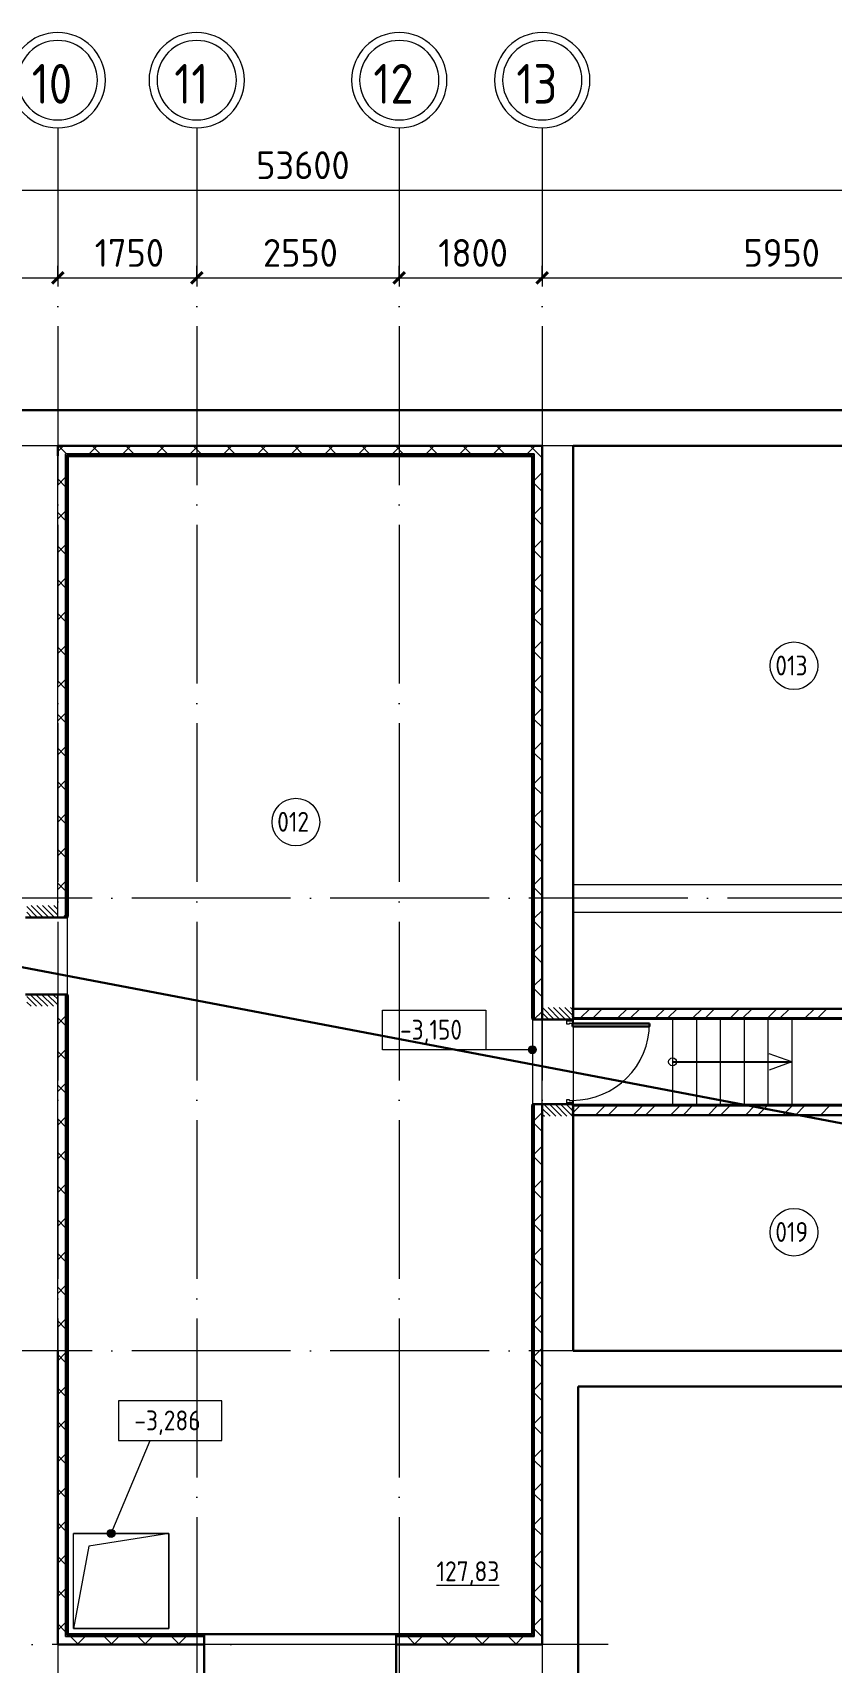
# Model space of a CAD drawing. Header units: millimetres. Extents: x -695119 to 412940, y -249585 to 622758.
# Drawn here: x -121824 to -111769, y -31864 to -11333 of the extents above; entities that cross this region are included whole.
import ezdxf

# ---------------------------------------------------------------- set-up
doc = ezdxf.new("R2010")
doc.units = ezdxf.units.MM
for name, pattern in [('ADSK_Линия сетки', [25, 20, -2.5, 0, -2.5]), ('ADSK_Сверху', [450, 300, -150]), ('ADSK_Штриховая_ш2 п1_5', [4.5, 3, -1.5])]:
    doc.linetypes.add(name, pattern=pattern)
for name, color, linetype, lineweight in [('_Схема', 5, 'Continuous', 30), ('Аннотация', 252, 'Continuous', 18), ('Двери', 8, 'Continuous', 9), ('Лестницы', 8, 'Continuous', 9), ('Линии', 7, 'Continuous', 9), ('Марки помещений', 8, 'Continuous', 20), ('Ограждение', 8, 'Continuous', 9), ('Оси', 252, 'Continuous', 9), ('Отметки', 252, 'Continuous', 9), ('Перекрытие', 252, 'Continuous', 18), ('Размеры', 7, 'Continuous', 9), ('Стены наружные', 252, 'Continuous', 18), ('Стены штриховка', 7, 'Continuous', 9)]:
    doc.layers.add(name, color=color, linetype=linetype, lineweight=lineweight)
doc.layers.add('Узлы', color=7, linetype='Continuous')
doc.styles.add('GOST Common', font='', dxfattribs={"width": 0.9, "height": 500})
doc.styles.add('GOST Common_1', font='', dxfattribs={"height": 250})
doc.styles.add('GOST Common_2', font='', dxfattribs={"width": 0.9, "height": 250})
doc.styles.get('GOST Common').set_extended_font_data('GOST type B')
doc.styles.get('GOST Common_1').set_extended_font_data('GOST type B')
doc.styles.get('GOST Common_2').set_extended_font_data('GOST type B')
pattern_1 = [(0, (-212534.2, -97239), (0, 600), []), (90, (-212534.2, -97239), (-600, 4e-14), [])]
pattern_2 = [(0, (-193573, -125624.4), (0, 600), []), (90, (-193573, -125624.4), (-600, 4e-14), [])]

# ---------------------------------------------------------------- blocks, each defined once
blk = doc.blocks.new('подвал')
at = {"layer": 'Двери', "lineweight": 18, "true_color": 0x636466}
h = blk.add_hatch(dxfattribs=at)
h.set_pattern_fill('FP_1', color=251, angle=90, style=0, pattern_type=2)
h.set_pattern_definition([(135, (-196353.98, -105289.13), (-35.3553, -35.3553), [])])
h.paths.add_polyline_path([(-196159, -105924), (-196159, -105774), (-196549, -105774), (-196549, -105924)])
h.paths.add_polyline_path([(-196549, -104804), (-196159, -104804), (-196159, -104654), (-196549, -104654)])
h = blk.add_hatch(dxfattribs=at)
h.set_pattern_fill('FP_1', color=251, angle=-90, style=0, pattern_type=2)
h.set_pattern_definition([(315, (-189868.98, -106624.126), (35.3553, 35.3553), [])])
h.paths.add_polyline_path([(-190059, -107309), (-189679, -107309), (-189679, -107159), (-190059, -107159)])
h.paths.add_polyline_path([(-190059, -106089), (-189679, -106089), (-189679, -105939), (-190059, -105939)])
at = {"layer": 'Ограждение', "true_color": 0x636466}
h = blk.add_hatch(dxfattribs=at)
h.set_pattern_fill('FP_27', color=251, style=0, pattern_type=2)
h.set_pattern_definition(pattern_1)
h.paths.add_polyline_path([(-196024, -98999), (-190194, -98999), (-190184, -98989), (-196034, -98989)])
h = blk.add_hatch(dxfattribs=at)
h.set_pattern_fill('FP_27', color=251, style=0, pattern_type=2)
h.set_pattern_definition(pattern_1)
h.paths.add_polyline_path([(-196024, -104789), (-196024, -98999), (-196034, -98989), (-196034, -104789)])
h = blk.add_hatch(dxfattribs=at)
h.set_pattern_fill('FP_27', color=251, style=0, pattern_type=2)
h.set_pattern_definition(pattern_1)
h.paths.add_polyline_path([(-190184, -106074), (-190184, -98989), (-190194, -98999), (-190194, -106074)])
h = blk.add_hatch(dxfattribs=at)
h.set_pattern_fill('FP_29', color=251, style=0, pattern_type=2)
h.set_pattern_definition(pattern_2)
h.paths.add_polyline_path([(-196034, -113839), (-196024, -113829), (-196024, -105789), (-196034, -105789), (-196034, -110747)])
h = blk.add_hatch(dxfattribs=at)
h.set_pattern_fill('FP_22', color=251, style=0, pattern_type=2)
h.set_pattern_definition(pattern_2)
h.paths.add_polyline_path([(-190184, -113839), (-190184, -107174), (-190194, -107174), (-190194, -113829)])
h = blk.add_hatch(dxfattribs=at)
h.set_pattern_fill('FP_28', color=251, style=0, pattern_type=2)
h.set_pattern_definition(pattern_2)
h.paths.add_polyline_path([(-190184, -113839), (-190194, -113829), (-196024, -113829), (-196034, -113839), (-191899, -113839)])
at = {"layer": 'Отметки', "true_color": 0x636466}
h = blk.add_hatch(color=251, dxfattribs=at)
edge = h.paths.add_edge_path()
edge.add_arc((-190184, -106471), 50, 0, 360)
h = blk.add_hatch(color=251, dxfattribs=at)
edge = h.paths.add_edge_path()
edge.add_arc((-195487, -112564), 50, 0, 360)
at = {"color": 251, "lineweight": 18, "true_color": 0x636466}
for p, q in [((-195959, -113764), (-195959, -112564)), ((-195959, -112564), (-194759, -112564)), ((-194759, -112564), (-195766, -112724)), ((-194759, -112564), (-194759, -113764)), ((-195766, -112724), (-195959, -113764)), ((-194759, -113764), (-195959, -113764))]:
    blk.add_line(p, q, dxfattribs=at)
at = {"layer": 'Аннотация', "color": 251, "lineweight": 20, "true_color": 0x636466}
for p, q in [((-192070, -106471), (-192070, -105971)), ((-192070, -105971), (-190770, -105971)), ((-190770, -105971), (-190770, -106471)), ((-190770, -106471), (-192070, -106471)), ((-186919, -106624), (-187201, -106522)), ((-186919, -106624), (-187201, -106727))]:
    blk.add_line(p, q, dxfattribs=at)
at = {"layer": 'Аннотация', "color": 251, "lineweight": 20, "true_color": 0x636466, "extrusion": (0, 0, -1)}
for p, q in [((-194093, -110893), (-195393, -110893)), ((-195393, -110893), (-195393, -111393)), ((-194093, -111393), (-194093, -110893)), ((-195393, -111393), (-194093, -111393))]:
    blk.add_line(p, q, dxfattribs=at)
at = {"layer": 'Аннотация', "color": 251, "lineweight": 20, "true_color": 0x636466}
blk.add_circle((-188419, -106624), 50, dxfattribs=at)
at = {"layer": 'Двери', "color": 251, "linetype": 'ADSK_Штриховая_ш2 п1_5', "true_color": 0x636466}
for p, q in [((-196159, -104804), (-196159, -104654)), ((-196549, -104804), (-196159, -104804)), ((-196159, -105774), (-196549, -105774)), ((-196159, -105924), (-196159, -105774)), ((-190059, -105939), (-190059, -106089)), ((-190059, -106089), (-189679, -106089)), ((-189679, -106089), (-189679, -105939)), ((-189679, -107159), (-190059, -107159)), ((-190059, -107159), (-190059, -107309)), ((-189679, -107309), (-189679, -107159))]:
    blk.add_line(p, q, dxfattribs=at)
at = {"layer": 'Двери', "color": 251, "true_color": 0x636466}
for p, q in [((-189749, -106089), (-189679, -106089)), ((-189749, -106109), (-189749, -106089)), ((-189749, -106149), (-189749, -106109)), ((-189749, -106109), (-189679, -106109)), ((-189679, -106109), (-189749, -106109)), ((-189719, -106139), (-189719, -106149)), ((-189679, -106139), (-189719, -106139)), ((-189679, -106089), (-189679, -106109)), ((-189679, -106109), (-189679, -106139)), ((-189719, -106149), (-189749, -106149)), ((-189749, -107099), (-189719, -107099)), ((-189749, -107139), (-189749, -107099)), ((-189679, -107139), (-189749, -107139)), ((-189749, -107159), (-189749, -107139)), ((-189749, -107139), (-189679, -107139)), ((-189679, -107159), (-189749, -107159)), ((-189719, -107099), (-189719, -107109)), ((-189719, -107109), (-189679, -107109)), ((-189679, -107109), (-189679, -107139)), ((-189679, -107139), (-189679, -107159))]:
    blk.add_line(p, q, dxfattribs=at)
at = {"layer": 'Двери', "color": 251, "lineweight": 30, "true_color": 0x636466}
for p, q in [((-189679, -106139), (-188709, -106139)), ((-189679, -106179), (-189679, -106139)), ((-188709, -106139), (-188709, -106179)), ((-188709, -106179), (-189679, -106179))]:
    blk.add_line(p, q, dxfattribs=at)
at = {"layer": 'Двери', "color": 251, "true_color": 0x636466}
blk.add_arc((-189679, -106139), 970, 270, 0, dxfattribs=at)
at = {"layer": 'Лестницы', "color": 251, "true_color": 0x636466}
for p, q in [((-188419, -106089), (-188419, -107159)), ((-188419, -106089), (-188419, -107159)), ((-188119, -106089), (-188119, -107159)), ((-188119, -106089), (-188119, -107159)), ((-187819, -106089), (-187819, -107159)), ((-187819, -106089), (-187819, -107159)), ((-187519, -106089), (-187519, -107159)), ((-187519, -106089), (-187519, -107159)), ((-187219, -106089), (-187219, -107159)), ((-187219, -106089), (-187219, -107159)), ((-186919, -106089), (-186919, -107159))]:
    blk.add_line(p, q, dxfattribs=at)
at = {"layer": 'Линии', "color": 251, "linetype": 'ADSK_Сверху', "ltscale": 100, "true_color": 0x636466}
for p, q in [((-189669, -104389), (-169204, -104389)), ((-189669, -104739), (-169204, -104739))]:
    blk.add_line(p, q, dxfattribs=at)
at = {"layer": 'Марки помещений', "color": 251, "true_color": 0x636466}
for centre in [(-186890, -101634), (-193161, -103603), (-186890, -108770)]:
    blk.add_circle(centre, 300, dxfattribs=at)
at = {"layer": 'Ограждение', "color": 251, "true_color": 0x636466}
for p, q in [((-196024, -98999), (-196034, -98989)), ((-196034, -98989), (-196024, -98999)), ((-196024, -98999), (-190194, -98999)), ((-196024, -104789), (-196024, -98999)), ((-190184, -98989), (-190194, -98999)), ((-190194, -98999), (-190184, -98989)), ((-190194, -98999), (-190194, -106074)), ((-196024, -104789), (-196034, -104789)), ((-196034, -105789), (-196024, -105789)), ((-196024, -113829), (-196024, -105789)), ((-190184, -106074), (-190194, -106074)), ((-190194, -107174), (-190184, -107174)), ((-190194, -107174), (-190194, -113829)), ((-196034, -113839), (-196024, -113829)), ((-196024, -113829), (-196034, -113839)), ((-190194, -113829), (-196024, -113829)), ((-190184, -113839), (-190194, -113829)), ((-190194, -113829), (-190184, -113839))]:
    blk.add_line(p, q, dxfattribs=at)
at = {"layer": 'Оси', "color": 251, "linetype": 'ADSK_Линия сетки', "ltscale": 100, "true_color": 0x636466}
for p, q in [((-196159, -94858), (-196159, -153294)), ((-194409, -94858), (-194409, -153294)), ((-191859, -94858), (-191859, -153294)), ((-190059, -94858), (-190059, -153294)), ((-163226, -98864), (-233370, -98864)), ((-163226, -104564), (-233370, -104564)), ((-163226, -110264), (-233370, -110264)), ((-189229, -113964), (-233370, -113964))]:
    blk.add_line(p, q, dxfattribs=at)
at = {"layer": 'Оси', "color": 251, "lineweight": 20, "true_color": 0x636466}
for centre, radius, start, end in [((-196159, -94258), 600, 0, 180), ((-196159, -94258), 500, 0, 180), ((-194409, -94258), 600, 0, 180), ((-194409, -94258), 500, 0, 180), ((-191859, -94258), 600, 0, 180), ((-191859, -94258), 500, 0, 180), ((-190059, -94258), 600, 0, 180), ((-190059, -94258), 500, 0, 180), ((-196159, -94258), 600, 180, 0), ((-196159, -94258), 500, 180, 0), ((-194409, -94258), 600, 180, 0), ((-194409, -94258), 500, 180, 0), ((-191859, -94258), 600, 180, 0), ((-191859, -94258), 500, 180, 0), ((-190059, -94258), 600, 180, 0), ((-190059, -94258), 500, 180, 0)]:
    blk.add_arc(centre, radius, start, end, dxfattribs=at)
at = {"layer": 'Отметки', "color": 251, "lineweight": 20, "true_color": 0x636466}
for p, q in [((-190892, -106471), (-191420, -106471)), ((-190184, -106471), (-190892, -106471)), ((-195487, -112564), (-194994, -111393)), ((-194994, -111393), (-194743, -111393))]:
    blk.add_line(p, q, dxfattribs=at)
at = {"layer": 'Отметки', "color": 251, "true_color": 0x636466}
for centre in [(-190184, -106471), (-195487, -112564)]:
    blk.add_circle(centre, 50, dxfattribs=at)
at = {"layer": 'Перекрытие', "color": 251, "true_color": 0x636466}
for p, q in [((-196034, -105774), (-196034, -104804)), ((-190184, -106089), (-190184, -107159)), ((-186919, -106089), (-186919, -107159)), ((-195959, -113764), (-195959, -112564)), ((-194759, -112564), (-195959, -112564)), ((-194759, -113764), (-194759, -112564)), ((-195959, -113764), (-194759, -113764))]:
    blk.add_line(p, q, dxfattribs=at)
at = {"layer": 'Размеры', "color": 251, "lineweight": 20, "true_color": 0x636466}
for p, q in [((-220059, -95642), (-166159, -95642)), ((-196159, -96746), (-196159, -96596)), ((-196159, -96746), (-196159, -96596)), ((-194409, -96746), (-194409, -96596)), ((-194409, -96746), (-194409, -96596)), ((-191859, -96746), (-191859, -96596)), ((-191859, -96746), (-191859, -96596)), ((-190059, -96746), (-190059, -96596)), ((-190059, -96746), (-190059, -96596)), ((-202059, -96746), (-196159, -96746)), ((-196159, -96746), (-196159, -96796)), ((-196159, -96746), (-194409, -96746)), ((-196159, -96746), (-196159, -96796)), ((-194409, -96746), (-194409, -96796)), ((-194409, -96746), (-191859, -96746)), ((-194409, -96746), (-194409, -96796)), ((-191859, -96746), (-191859, -96796)), ((-191859, -96746), (-190059, -96746)), ((-191859, -96746), (-191859, -96796)), ((-190059, -96746), (-190059, -96796)), ((-190059, -96746), (-184109, -96746)), ((-190059, -96746), (-190059, -96796))]:
    blk.add_line(p, q, dxfattribs=at)
at = {"layer": 'Размеры', "color": 251, "lineweight": 40, "true_color": 0x636466}
for p, q in [((-196159, -96746), (-196088, -96675)), ((-196159, -96746), (-196088, -96675)), ((-194409, -96746), (-194338, -96675)), ((-194409, -96746), (-194338, -96675)), ((-191859, -96746), (-191788, -96675)), ((-191859, -96746), (-191788, -96675)), ((-190059, -96746), (-189988, -96675)), ((-190059, -96746), (-189988, -96675)), ((-196159, -96746), (-196230, -96817)), ((-196159, -96746), (-196230, -96817)), ((-194409, -96746), (-194480, -96817)), ((-194409, -96746), (-194480, -96817)), ((-191859, -96746), (-191930, -96817)), ((-191859, -96746), (-191930, -96817)), ((-190059, -96746), (-190130, -96817)), ((-190059, -96746), (-190130, -96817))]:
    blk.add_line(p, q, dxfattribs=at)
at = {"layer": 'Стены наружные', "color": 251, "lineweight": 30, "true_color": 0x636466}
for p, q in [((-165859, -98414), (-220359, -98414)), ((-196159, -98864), (-190059, -98864)), ((-190059, -98864), (-196159, -98864)), ((-196159, -98864), (-196159, -98989)), ((-190059, -106089), (-190059, -98864)), ((-189669, -98864), (-174319, -98864)), ((-189669, -106089), (-189669, -98864)), ((-196034, -98989), (-190184, -98989)), ((-196034, -104804), (-196034, -98989)), ((-190184, -98989), (-190184, -106089)), ((-196564, -104804), (-196034, -104804)), ((-196034, -105774), (-196564, -105774)), ((-196034, -113839), (-196034, -105774)), ((-190184, -106089), (-189679, -106089)), ((-189679, -106089), (-189669, -106089)), ((-180179, -105954), (-189669, -105954)), ((-189669, -106074), (-180179, -106074)), ((-189679, -107159), (-190184, -107159)), ((-190184, -107159), (-190184, -113839)), ((-190059, -107159), (-190059, -113964)), ((-189669, -107159), (-189679, -107159)), ((-189669, -110264), (-189669, -107159)), ((-179109, -107174), (-189669, -107174)), ((-189669, -107294), (-179109, -107294)), ((-196159, -113964), (-196159, -110264)), ((-173679, -110264), (-189669, -110264)), ((-189609, -114414), (-189609, -110714)), ((-173679, -110714), (-189609, -110714)), ((-194314, -113839), (-196034, -113839)), ((-194314, -130614), (-194314, -113839)), ((-190184, -113839), (-191899, -113839)), ((-191899, -113839), (-191899, -130614)), ((-194314, -113964), (-196159, -113964)), ((-190059, -113964), (-191899, -113964))]:
    blk.add_line(p, q, dxfattribs=at)
at = {"layer": 'Стены наружные', "color": 251, "linetype": 'Continuous', "lineweight": 9, "true_color": 0x636466}
for p, q in [((-196159, -98936), (-196087, -98864)), ((-196159, -98936), (-196087, -98864)), ((-196050, -98964), (-196150, -98864)), ((-196050, -98964), (-196150, -98864)), ((-195763, -98964), (-195663, -98864)), ((-195763, -98964), (-195663, -98864)), ((-195626, -98964), (-195726, -98864)), ((-195626, -98964), (-195726, -98864)), ((-195338, -98964), (-195238, -98864)), ((-195338, -98964), (-195238, -98864)), ((-195202, -98964), (-195302, -98864)), ((-195202, -98964), (-195302, -98864)), ((-194914, -98964), (-194814, -98864)), ((-194914, -98964), (-194814, -98864)), ((-194777, -98964), (-194877, -98864)), ((-194777, -98964), (-194877, -98864)), ((-194490, -98964), (-194390, -98864)), ((-194490, -98964), (-194390, -98864)), ((-194353, -98964), (-194453, -98864)), ((-194353, -98964), (-194453, -98864)), ((-194066, -98964), (-193966, -98864)), ((-194066, -98964), (-193966, -98864)), ((-193929, -98964), (-194029, -98864)), ((-193929, -98964), (-194029, -98864)), ((-193641, -98964), (-193541, -98864)), ((-193641, -98964), (-193541, -98864)), ((-193505, -98964), (-193605, -98864)), ((-193505, -98964), (-193605, -98864)), ((-193217, -98964), (-193117, -98864)), ((-193217, -98964), (-193117, -98864)), ((-193080, -98964), (-193180, -98864)), ((-193080, -98964), (-193180, -98864)), ((-192793, -98964), (-192693, -98864)), ((-192793, -98964), (-192693, -98864)), ((-192656, -98964), (-192756, -98864)), ((-192656, -98964), (-192756, -98864)), ((-192369, -98964), (-192269, -98864)), ((-192369, -98964), (-192269, -98864)), ((-192232, -98964), (-192332, -98864)), ((-192232, -98964), (-192332, -98864)), ((-191944, -98964), (-191844, -98864)), ((-191944, -98964), (-191844, -98864)), ((-191808, -98964), (-191908, -98864)), ((-191808, -98964), (-191908, -98864)), ((-191520, -98964), (-191420, -98864)), ((-191520, -98964), (-191420, -98864)), ((-191383, -98964), (-191483, -98864)), ((-191383, -98964), (-191483, -98864)), ((-191096, -98964), (-190996, -98864)), ((-191096, -98964), (-190996, -98864)), ((-190959, -98964), (-191059, -98864)), ((-190959, -98964), (-191059, -98864)), ((-190672, -98964), (-190572, -98864)), ((-190672, -98964), (-190572, -98864)), ((-190535, -98964), (-190635, -98864)), ((-190535, -98964), (-190635, -98864)), ((-190247, -98964), (-190147, -98864)), ((-190247, -98964), (-190147, -98864)), ((-190111, -98964), (-190211, -98864)), ((-190111, -98964), (-190211, -98864)), ((-196036, -99012), (-196034, -99012)), ((-196036, -99117), (-196034, -99117)), ((-195997, -98987), (-195997, -98989)), ((-195892, -98987), (-195892, -98989)), ((-195787, -98987), (-195787, -98989)), ((-195682, -98987), (-195682, -98989)), ((-195577, -98987), (-195577, -98989)), ((-195472, -98987), (-195472, -98989)), ((-195367, -98987), (-195367, -98989)), ((-195262, -98987), (-195262, -98989)), ((-195157, -98987), (-195157, -98989)), ((-195052, -98987), (-195052, -98989)), ((-194947, -98987), (-194947, -98989)), ((-194842, -98987), (-194842, -98989)), ((-194737, -98987), (-194737, -98989)), ((-194632, -98987), (-194632, -98989)), ((-194527, -98987), (-194527, -98989)), ((-194422, -98987), (-194422, -98989)), ((-194317, -98987), (-194317, -98989)), ((-194212, -98987), (-194212, -98989)), ((-194107, -98987), (-194107, -98989)), ((-194002, -98987), (-194002, -98989)), ((-193897, -98987), (-193897, -98989)), ((-193792, -98987), (-193792, -98989)), ((-193687, -98987), (-193687, -98989)), ((-193582, -98987), (-193582, -98989)), ((-193477, -98987), (-193477, -98989)), ((-193372, -98987), (-193372, -98989)), ((-193267, -98987), (-193267, -98989)), ((-193162, -98987), (-193162, -98989)), ((-193057, -98987), (-193057, -98989)), ((-192952, -98987), (-192952, -98989)), ((-192847, -98987), (-192847, -98989)), ((-192742, -98987), (-192742, -98989)), ((-192637, -98987), (-192637, -98989)), ((-192532, -98987), (-192532, -98989)), ((-192427, -98987), (-192427, -98989)), ((-192322, -98987), (-192322, -98989)), ((-192217, -98987), (-192217, -98989)), ((-192112, -98987), (-192112, -98989)), ((-192007, -98987), (-192007, -98989)), ((-191902, -98987), (-191902, -98989)), ((-191797, -98987), (-191797, -98989)), ((-191692, -98987), (-191692, -98989)), ((-191587, -98987), (-191587, -98989)), ((-191482, -98987), (-191482, -98989)), ((-191377, -98987), (-191377, -98989)), ((-191272, -98987), (-191272, -98989)), ((-191167, -98987), (-191167, -98989)), ((-191062, -98987), (-191062, -98989)), ((-190957, -98987), (-190957, -98989)), ((-190852, -98987), (-190852, -98989)), ((-190747, -98987), (-190747, -98989)), ((-190642, -98987), (-190642, -98989)), ((-190537, -98987), (-190537, -98989)), ((-190432, -98987), (-190432, -98989)), ((-190327, -98987), (-190327, -98989)), ((-190222, -98987), (-190222, -98989)), ((-190182, -99074), (-190184, -99074)), ((-190059, -99016), (-190111, -98964)), ((-190059, -99016), (-190111, -98964)), ((-196159, -99360), (-196059, -99260)), ((-196159, -99360), (-196059, -99260)), ((-196059, -99380), (-196159, -99280)), ((-196059, -99380), (-196159, -99280)), ((-196036, -99222), (-196034, -99222)), ((-196036, -99327), (-196034, -99327)), ((-190182, -99179), (-190184, -99179)), ((-190182, -99284), (-190184, -99284)), ((-190159, -99300), (-190059, -99200)), ((-190159, -99300), (-190059, -99200)), ((-190059, -99440), (-190159, -99340)), ((-190059, -99440), (-190159, -99340)), ((-196036, -99432), (-196034, -99432)), ((-196036, -99537), (-196034, -99537)), ((-190182, -99389), (-190184, -99389)), ((-190182, -99494), (-190184, -99494)), ((-196159, -99785), (-196059, -99685)), ((-196159, -99785), (-196059, -99685)), ((-196059, -99804), (-196159, -99704)), ((-196059, -99804), (-196159, -99704)), ((-196036, -99642), (-196034, -99642)), ((-196036, -99747), (-196034, -99747)), ((-190182, -99599), (-190184, -99599)), ((-190182, -99704), (-190184, -99704)), ((-190159, -99724), (-190059, -99624)), ((-190159, -99724), (-190059, -99624)), ((-190059, -99864), (-190159, -99764)), ((-190059, -99864), (-190159, -99764)), ((-196036, -99852), (-196034, -99852)), ((-196036, -99957), (-196034, -99957)), ((-190182, -99809), (-190184, -99809)), ((-190182, -99914), (-190184, -99914)), ((-196159, -100209), (-196059, -100109)), ((-196159, -100209), (-196059, -100109)), ((-196059, -100228), (-196159, -100128)), ((-196059, -100228), (-196159, -100128)), ((-196036, -100062), (-196034, -100062)), ((-196036, -100167), (-196034, -100167)), ((-190182, -100019), (-190184, -100019)), ((-190182, -100124), (-190184, -100124)), ((-190159, -100149), (-190059, -100049)), ((-190159, -100149), (-190059, -100049)), ((-190059, -100288), (-190159, -100188)), ((-190059, -100288), (-190159, -100188)), ((-196036, -100272), (-196034, -100272)), ((-196036, -100377), (-196034, -100377)), ((-190182, -100229), (-190184, -100229)), ((-190182, -100334), (-190184, -100334)), ((-196159, -100633), (-196059, -100533)), ((-196159, -100633), (-196059, -100533)), ((-196059, -100652), (-196159, -100552)), ((-196059, -100652), (-196159, -100552)), ((-196036, -100482), (-196034, -100482)), ((-196036, -100587), (-196034, -100587)), ((-190182, -100439), (-190184, -100439)), ((-190182, -100544), (-190184, -100544)), ((-190159, -100573), (-190059, -100473)), ((-190159, -100573), (-190059, -100473)), ((-196036, -100692), (-196034, -100692)), ((-196036, -100797), (-196034, -100797)), ((-190182, -100649), (-190184, -100649)), ((-190182, -100754), (-190184, -100754)), ((-190059, -100713), (-190159, -100613)), ((-190059, -100713), (-190159, -100613)), ((-196159, -101057), (-196059, -100957)), ((-196159, -101057), (-196059, -100957)), ((-196059, -101077), (-196159, -100977)), ((-196059, -101077), (-196159, -100977)), ((-196036, -100902), (-196034, -100902)), ((-196036, -101007), (-196034, -101007)), ((-190182, -100859), (-190184, -100859)), ((-190182, -100964), (-190184, -100964)), ((-190159, -100997), (-190059, -100897)), ((-190159, -100997), (-190059, -100897)), ((-196036, -101112), (-196034, -101112)), ((-190182, -101069), (-190184, -101069)), ((-190182, -101174), (-190184, -101174)), ((-190059, -101137), (-190159, -101037)), ((-190059, -101137), (-190159, -101037)), ((-196159, -101482), (-196059, -101382)), ((-196159, -101482), (-196059, -101382)), ((-196059, -101501), (-196159, -101401)), ((-196059, -101501), (-196159, -101401)), ((-196036, -101217), (-196034, -101217)), ((-196036, -101322), (-196034, -101322)), ((-190182, -101279), (-190184, -101279)), ((-190182, -101384), (-190184, -101384)), ((-190159, -101421), (-190059, -101321)), ((-190159, -101421), (-190059, -101321)), ((-196036, -101427), (-196034, -101427)), ((-196036, -101532), (-196034, -101532)), ((-190182, -101489), (-190184, -101489)), ((-190182, -101594), (-190184, -101594)), ((-190059, -101561), (-190159, -101461)), ((-190059, -101561), (-190159, -101461)), ((-196159, -101906), (-196059, -101806)), ((-196159, -101906), (-196059, -101806)), ((-196059, -101925), (-196159, -101825)), ((-196059, -101925), (-196159, -101825)), ((-196036, -101637), (-196034, -101637)), ((-196036, -101742), (-196034, -101742)), ((-190182, -101699), (-190184, -101699)), ((-190182, -101804), (-190184, -101804)), ((-190159, -101846), (-190059, -101746)), ((-190159, -101846), (-190059, -101746)), ((-196036, -101847), (-196034, -101847)), ((-196036, -101952), (-196034, -101952)), ((-190182, -101909), (-190184, -101909)), ((-190182, -102014), (-190184, -102014)), ((-190059, -101986), (-190159, -101886)), ((-190059, -101986), (-190159, -101886)), ((-196159, -102330), (-196059, -102230)), ((-196159, -102330), (-196059, -102230)), ((-196036, -102057), (-196034, -102057)), ((-196036, -102162), (-196034, -102162)), ((-190182, -102119), (-190184, -102119)), ((-190182, -102224), (-190184, -102224)), ((-190159, -102270), (-190059, -102170)), ((-190159, -102270), (-190059, -102170)), ((-196059, -102349), (-196159, -102249)), ((-196059, -102349), (-196159, -102249)), ((-196036, -102267), (-196034, -102267)), ((-196036, -102372), (-196034, -102372)), ((-190182, -102329), (-190184, -102329)), ((-190182, -102434), (-190184, -102434)), ((-190059, -102410), (-190159, -102310)), ((-190059, -102410), (-190159, -102310)), ((-196036, -102477), (-196034, -102477)), ((-196036, -102582), (-196034, -102582)), ((-190182, -102539), (-190184, -102539)), ((-190182, -102644), (-190184, -102644)), ((-190159, -102694), (-190059, -102594)), ((-190159, -102694), (-190059, -102594)), ((-196159, -102755), (-196059, -102655)), ((-196159, -102755), (-196059, -102655)), ((-196059, -102774), (-196159, -102674)), ((-196059, -102774), (-196159, -102674)), ((-196036, -102687), (-196034, -102687)), ((-196036, -102792), (-196034, -102792)), ((-190182, -102749), (-190184, -102749)), ((-190182, -102854), (-190184, -102854)), ((-190059, -102834), (-190159, -102734)), ((-190059, -102834), (-190159, -102734)), ((-196036, -102897), (-196034, -102897)), ((-196036, -103002), (-196034, -103002)), ((-190182, -102959), (-190184, -102959)), ((-190182, -103064), (-190184, -103064)), ((-190159, -103118), (-190059, -103018)), ((-190159, -103118), (-190059, -103018)), ((-196159, -103179), (-196059, -103079)), ((-196159, -103179), (-196059, -103079)), ((-196059, -103198), (-196159, -103098)), ((-196059, -103198), (-196159, -103098)), ((-196036, -103107), (-196034, -103107)), ((-196036, -103212), (-196034, -103212)), ((-190182, -103169), (-190184, -103169)), ((-190059, -103258), (-190159, -103158)), ((-190059, -103258), (-190159, -103158)), ((-196036, -103317), (-196034, -103317)), ((-196036, -103422), (-196034, -103422)), ((-190182, -103274), (-190184, -103274)), ((-190182, -103379), (-190184, -103379)), ((-190159, -103543), (-190059, -103443)), ((-190159, -103543), (-190059, -103443)), ((-196159, -103603), (-196059, -103503)), ((-196159, -103603), (-196059, -103503)), ((-196059, -103622), (-196159, -103522)), ((-196059, -103622), (-196159, -103522)), ((-196036, -103527), (-196034, -103527)), ((-196036, -103632), (-196034, -103632)), ((-190182, -103484), (-190184, -103484)), ((-190182, -103589), (-190184, -103589)), ((-190059, -103683), (-190159, -103583)), ((-190059, -103683), (-190159, -103583)), ((-196036, -103737), (-196034, -103737)), ((-196036, -103842), (-196034, -103842)), ((-190182, -103694), (-190184, -103694)), ((-190182, -103799), (-190184, -103799)), ((-190159, -103967), (-190059, -103867)), ((-190159, -103967), (-190059, -103867)), ((-196159, -104027), (-196059, -103927)), ((-196159, -104027), (-196059, -103927)), ((-196059, -104047), (-196159, -103947)), ((-196059, -104047), (-196159, -103947)), ((-196036, -103947), (-196034, -103947)), ((-196036, -104052), (-196034, -104052)), ((-190182, -103904), (-190184, -103904)), ((-190182, -104009), (-190184, -104009)), ((-190059, -104107), (-190159, -104007)), ((-190059, -104107), (-190159, -104007)), ((-196036, -104157), (-196034, -104157)), ((-196036, -104262), (-196034, -104262)), ((-190182, -104114), (-190184, -104114)), ((-190182, -104219), (-190184, -104219)), ((-190159, -104391), (-190059, -104291)), ((-190159, -104391), (-190059, -104291)), ((-196159, -104452), (-196059, -104352)), ((-196159, -104452), (-196059, -104352)), ((-196059, -104471), (-196159, -104371)), ((-196059, -104471), (-196159, -104371)), ((-196036, -104367), (-196034, -104367)), ((-196036, -104472), (-196034, -104472)), ((-190182, -104324), (-190184, -104324)), ((-190182, -104429), (-190184, -104429)), ((-190059, -104531), (-190159, -104431)), ((-190059, -104531), (-190159, -104431)), ((-196036, -104577), (-196034, -104577)), ((-196036, -104682), (-196034, -104682)), ((-190182, -104534), (-190184, -104534)), ((-190182, -104639), (-190184, -104639)), ((-196150, -104804), (-196159, -104795)), ((-196150, -104804), (-196159, -104795)), ((-196087, -104804), (-196059, -104776)), ((-196087, -104804), (-196059, -104776)), ((-196036, -104787), (-196034, -104787)), ((-190182, -104744), (-190184, -104744)), ((-190182, -104849), (-190184, -104849)), ((-190159, -104816), (-190059, -104716)), ((-190159, -104816), (-190059, -104716)), ((-190059, -104955), (-190159, -104855)), ((-190059, -104955), (-190159, -104855)), ((-190182, -104954), (-190184, -104954)), ((-190182, -105059), (-190184, -105059)), ((-190182, -105164), (-190184, -105164)), ((-190182, -105269), (-190184, -105269)), ((-190159, -105240), (-190059, -105140)), ((-190159, -105240), (-190059, -105140)), ((-190059, -105380), (-190159, -105280)), ((-190059, -105380), (-190159, -105280)), ((-190182, -105374), (-190184, -105374)), ((-190182, -105479), (-190184, -105479)), ((-190182, -105584), (-190184, -105584)), ((-190182, -105689), (-190184, -105689)), ((-190159, -105664), (-190059, -105564)), ((-190159, -105664), (-190059, -105564)), ((-190059, -105804), (-190159, -105704)), ((-190059, -105804), (-190159, -105704)), ((-196036, -105837), (-196034, -105837)), ((-190182, -105794), (-190184, -105794)), ((-190182, -105899), (-190184, -105899)), ((-196159, -106149), (-196059, -106049)), ((-196159, -106149), (-196059, -106049)), ((-196059, -106168), (-196159, -106068)), ((-196059, -106168), (-196159, -106068)), ((-196036, -105942), (-196034, -105942)), ((-196036, -106047), (-196034, -106047)), ((-190182, -106004), (-190184, -106004)), ((-190159, -106088), (-190059, -105988)), ((-190159, -106088), (-190059, -105988)), ((-189581, -106074), (-189461, -105954)), ((-189424, -106074), (-189304, -105954)), ((-189110, -106074), (-188990, -105954)), ((-188952, -106074), (-188832, -105954)), ((-188638, -106074), (-188518, -105954)), ((-188481, -106074), (-188361, -105954)), ((-188167, -106074), (-188047, -105954)), ((-188009, -106074), (-187889, -105954)), ((-187695, -106074), (-187575, -105954)), ((-187538, -106074), (-187418, -105954)), ((-187224, -106074), (-187104, -105954)), ((-187067, -106074), (-186947, -105954)), ((-186752, -106074), (-186632, -105954)), ((-186595, -106074), (-186475, -105954)), ((-196036, -106152), (-196034, -106152)), ((-196036, -106257), (-196034, -106257)), ((-196159, -106573), (-196059, -106473)), ((-196159, -106573), (-196059, -106473)), ((-196059, -106592), (-196159, -106492)), ((-196059, -106592), (-196159, -106492)), ((-196036, -106362), (-196034, -106362)), ((-196036, -106467), (-196034, -106467)), ((-196036, -106572), (-196034, -106572)), ((-196036, -106677), (-196034, -106677)), ((-196159, -106997), (-196059, -106897)), ((-196159, -106997), (-196059, -106897)), ((-196059, -107016), (-196159, -106916)), ((-196059, -107016), (-196159, -106916)), ((-196036, -106782), (-196034, -106782)), ((-196036, -106887), (-196034, -106887)), ((-196036, -106992), (-196034, -106992)), ((-196036, -107097), (-196034, -107097)), ((-196159, -107421), (-196059, -107321)), ((-196159, -107421), (-196059, -107321)), ((-196059, -107441), (-196159, -107341)), ((-196059, -107441), (-196159, -107341)), ((-196036, -107202), (-196034, -107202)), ((-196036, -107307), (-196034, -107307)), ((-190182, -107264), (-190184, -107264)), ((-190182, -107369), (-190184, -107369)), ((-190159, -107361), (-190059, -107261)), ((-190159, -107361), (-190059, -107261)), ((-189669, -107262), (-189581, -107174)), ((-189387, -107294), (-189267, -107174)), ((-189229, -107294), (-189109, -107174)), ((-188915, -107294), (-188795, -107174)), ((-188758, -107294), (-188638, -107174)), ((-188444, -107294), (-188324, -107174)), ((-188287, -107294), (-188167, -107174)), ((-187972, -107294), (-187852, -107174)), ((-187815, -107294), (-187695, -107174)), ((-187501, -107294), (-187381, -107174)), ((-187344, -107294), (-187224, -107174)), ((-187029, -107294), (-186909, -107174)), ((-186872, -107294), (-186752, -107174)), ((-186558, -107294), (-186438, -107174)), ((-196036, -107412), (-196034, -107412)), ((-196036, -107517), (-196034, -107517)), ((-190182, -107474), (-190184, -107474)), ((-190182, -107579), (-190184, -107579)), ((-190059, -107501), (-190159, -107401)), ((-190059, -107501), (-190159, -107401)), ((-196159, -107846), (-196059, -107746)), ((-196159, -107846), (-196059, -107746)), ((-196059, -107865), (-196159, -107765)), ((-196059, -107865), (-196159, -107765)), ((-196036, -107622), (-196034, -107622)), ((-196036, -107727), (-196034, -107727)), ((-190182, -107684), (-190184, -107684)), ((-190159, -107785), (-190059, -107685)), ((-190159, -107785), (-190059, -107685)), ((-196036, -107832), (-196034, -107832)), ((-196036, -107937), (-196034, -107937)), ((-190182, -107789), (-190184, -107789)), ((-190182, -107894), (-190184, -107894)), ((-190059, -107925), (-190159, -107825)), ((-190059, -107925), (-190159, -107825)), ((-196159, -108270), (-196059, -108170)), ((-196159, -108270), (-196059, -108170)), ((-196059, -108289), (-196159, -108189)), ((-196059, -108289), (-196159, -108189)), ((-196036, -108042), (-196034, -108042)), ((-196036, -108147), (-196034, -108147)), ((-190182, -107999), (-190184, -107999)), ((-190182, -108104), (-190184, -108104)), ((-190159, -108210), (-190059, -108110)), ((-190159, -108210), (-190059, -108110)), ((-196036, -108252), (-196034, -108252)), ((-196036, -108357), (-196034, -108357)), ((-190182, -108209), (-190184, -108209)), ((-190182, -108314), (-190184, -108314)), ((-190059, -108349), (-190159, -108249)), ((-190059, -108349), (-190159, -108249)), ((-196159, -108694), (-196059, -108594)), ((-196159, -108694), (-196059, -108594)), ((-196036, -108462), (-196034, -108462)), ((-196036, -108567), (-196034, -108567)), ((-190182, -108419), (-190184, -108419)), ((-190182, -108524), (-190184, -108524)), ((-190159, -108634), (-190059, -108534)), ((-190159, -108634), (-190059, -108534)), ((-196059, -108713), (-196159, -108613)), ((-196059, -108713), (-196159, -108613)), ((-196036, -108672), (-196034, -108672)), ((-196036, -108777), (-196034, -108777)), ((-190182, -108629), (-190184, -108629)), ((-190182, -108734), (-190184, -108734)), ((-190059, -108774), (-190159, -108674)), ((-190059, -108774), (-190159, -108674)), ((-196036, -108882), (-196034, -108882)), ((-196036, -108987), (-196034, -108987)), ((-190182, -108839), (-190184, -108839)), ((-190182, -108944), (-190184, -108944)), ((-190159, -109058), (-190059, -108958)), ((-190159, -109058), (-190059, -108958)), ((-196159, -109118), (-196059, -109018)), ((-196159, -109118), (-196059, -109018)), ((-196059, -109138), (-196159, -109038)), ((-196059, -109138), (-196159, -109038)), ((-196036, -109092), (-196034, -109092)), ((-196036, -109197), (-196034, -109197)), ((-190182, -109049), (-190184, -109049)), ((-190182, -109154), (-190184, -109154)), ((-190059, -109198), (-190159, -109098)), ((-190059, -109198), (-190159, -109098)), ((-196036, -109302), (-196034, -109302)), ((-196036, -109407), (-196034, -109407)), ((-190182, -109259), (-190184, -109259)), ((-190182, -109364), (-190184, -109364)), ((-190159, -109482), (-190059, -109382)), ((-190159, -109482), (-190059, -109382)), ((-196159, -109543), (-196059, -109443)), ((-196159, -109543), (-196059, -109443)), ((-196059, -109562), (-196159, -109462)), ((-196059, -109562), (-196159, -109462)), ((-196036, -109512), (-196034, -109512)), ((-196036, -109617), (-196034, -109617)), ((-190182, -109469), (-190184, -109469)), ((-190182, -109574), (-190184, -109574)), ((-190059, -109622), (-190159, -109522)), ((-190059, -109622), (-190159, -109522)), ((-196036, -109722), (-196034, -109722)), ((-196036, -109827), (-196034, -109827)), ((-190182, -109679), (-190184, -109679)), ((-190182, -109784), (-190184, -109784)), ((-190159, -109907), (-190059, -109807)), ((-190159, -109907), (-190059, -109807)), ((-196159, -109967), (-196059, -109867)), ((-196159, -109967), (-196059, -109867)), ((-196059, -109986), (-196159, -109886)), ((-196059, -109986), (-196159, -109886)), ((-196036, -109932), (-196034, -109932)), ((-196036, -110037), (-196034, -110037)), ((-190182, -109889), (-190184, -109889)), ((-190182, -109994), (-190184, -109994)), ((-190059, -110047), (-190159, -109947)), ((-190059, -110047), (-190159, -109947)), ((-196036, -110142), (-196034, -110142)), ((-196036, -110247), (-196034, -110247)), ((-190182, -110099), (-190184, -110099)), ((-190182, -110204), (-190184, -110204)), ((-190159, -110331), (-190059, -110231)), ((-190159, -110331), (-190059, -110231)), ((-196159, -110391), (-196059, -110291)), ((-196159, -110391), (-196059, -110291)), ((-196059, -110410), (-196159, -110310)), ((-196059, -110410), (-196159, -110310)), ((-196036, -110352), (-196034, -110352)), ((-190182, -110309), (-190184, -110309)), ((-190182, -110414), (-190184, -110414)), ((-190059, -110471), (-190159, -110371)), ((-190059, -110471), (-190159, -110371)), ((-196036, -110457), (-196034, -110457)), ((-196036, -110562), (-196034, -110562)), ((-190182, -110519), (-190184, -110519)), ((-190182, -110624), (-190184, -110624)), ((-190159, -110755), (-190059, -110655)), ((-190159, -110755), (-190059, -110655)), ((-196159, -110816), (-196059, -110716)), ((-196159, -110816), (-196059, -110716)), ((-196059, -110835), (-196159, -110735)), ((-196059, -110835), (-196159, -110735)), ((-196036, -110667), (-196034, -110667)), ((-196036, -110772), (-196034, -110772)), ((-190182, -110729), (-190184, -110729)), ((-190182, -110834), (-190184, -110834)), ((-190059, -110895), (-190159, -110795)), ((-190059, -110895), (-190159, -110795)), ((-196036, -110877), (-196034, -110877)), ((-196036, -110982), (-196034, -110982)), ((-190182, -110939), (-190184, -110939)), ((-190182, -111044), (-190184, -111044)), ((-196159, -111240), (-196059, -111140)), ((-196159, -111240), (-196059, -111140)), ((-196059, -111259), (-196159, -111159)), ((-196059, -111259), (-196159, -111159)), ((-196036, -111087), (-196034, -111087)), ((-196036, -111192), (-196034, -111192)), ((-190182, -111149), (-190184, -111149)), ((-190182, -111254), (-190184, -111254)), ((-190159, -111180), (-190059, -111080)), ((-190159, -111180), (-190059, -111080)), ((-190059, -111319), (-190159, -111219)), ((-190059, -111319), (-190159, -111219)), ((-196036, -111297), (-196034, -111297)), ((-196036, -111402), (-196034, -111402)), ((-190182, -111359), (-190184, -111359)), ((-190182, -111464), (-190184, -111464)), ((-196159, -111664), (-196059, -111564)), ((-196159, -111664), (-196059, -111564)), ((-196059, -111683), (-196159, -111583)), ((-196059, -111683), (-196159, -111583)), ((-196036, -111507), (-196034, -111507)), ((-196036, -111612), (-196034, -111612)), ((-190182, -111569), (-190184, -111569)), ((-190182, -111674), (-190184, -111674)), ((-190159, -111604), (-190059, -111504)), ((-190159, -111604), (-190059, -111504)), ((-190059, -111744), (-190159, -111644)), ((-190059, -111744), (-190159, -111644)), ((-196036, -111717), (-196034, -111717)), ((-196036, -111822), (-196034, -111822)), ((-190182, -111779), (-190184, -111779)), ((-190182, -111884), (-190184, -111884)), ((-196159, -112088), (-196059, -111988)), ((-196159, -112088), (-196059, -111988)), ((-196059, -112108), (-196159, -112008)), ((-196059, -112108), (-196159, -112008)), ((-196036, -111927), (-196034, -111927)), ((-196036, -112032), (-196034, -112032)), ((-190182, -111989), (-190184, -111989)), ((-190182, -112094), (-190184, -112094)), ((-190159, -112028), (-190059, -111928)), ((-190159, -112028), (-190059, -111928)), ((-190059, -112168), (-190159, -112068)), ((-190059, -112168), (-190159, -112068)), ((-196036, -112137), (-196034, -112137)), ((-196036, -112242), (-196034, -112242)), ((-190182, -112199), (-190184, -112199)), ((-196159, -112513), (-196059, -112413)), ((-196159, -112513), (-196059, -112413)), ((-196059, -112532), (-196159, -112432)), ((-196059, -112532), (-196159, -112432)), ((-196036, -112347), (-196034, -112347)), ((-196036, -112452), (-196034, -112452)), ((-190182, -112304), (-190184, -112304)), ((-190182, -112409), (-190184, -112409)), ((-190159, -112452), (-190059, -112352)), ((-190159, -112452), (-190059, -112352)), ((-190059, -112592), (-190159, -112492)), ((-190059, -112592), (-190159, -112492)), ((-196036, -112557), (-196034, -112557)), ((-196036, -112662), (-196034, -112662)), ((-190182, -112514), (-190184, -112514)), ((-190182, -112619), (-190184, -112619)), ((-196159, -112937), (-196059, -112837)), ((-196159, -112937), (-196059, -112837)), ((-196059, -112956), (-196159, -112856)), ((-196059, -112956), (-196159, -112856)), ((-196036, -112767), (-196034, -112767)), ((-196036, -112872), (-196034, -112872)), ((-190182, -112724), (-190184, -112724)), ((-190182, -112829), (-190184, -112829)), ((-190159, -112877), (-190059, -112777)), ((-190159, -112877), (-190059, -112777)), ((-190059, -113016), (-190159, -112916)), ((-190059, -113016), (-190159, -112916)), ((-196036, -112977), (-196034, -112977)), ((-196036, -113082), (-196034, -113082)), ((-190182, -112934), (-190184, -112934)), ((-190182, -113039), (-190184, -113039)), ((-196159, -113361), (-196059, -113261)), ((-196159, -113361), (-196059, -113261)), ((-196059, -113380), (-196159, -113280)), ((-196059, -113380), (-196159, -113280)), ((-196036, -113187), (-196034, -113187)), ((-196036, -113292), (-196034, -113292)), ((-190182, -113144), (-190184, -113144)), ((-190182, -113249), (-190184, -113249)), ((-190159, -113301), (-190059, -113201)), ((-190159, -113301), (-190059, -113201)), ((-196036, -113397), (-196034, -113397)), ((-196036, -113502), (-196034, -113502)), ((-190182, -113354), (-190184, -113354)), ((-190182, -113459), (-190184, -113459)), ((-190059, -113441), (-190159, -113341)), ((-190059, -113441), (-190159, -113341)), ((-196159, -113785), (-196059, -113685)), ((-196159, -113785), (-196059, -113685)), ((-196059, -113805), (-196159, -113705)), ((-196059, -113805), (-196159, -113705)), ((-196036, -113607), (-196034, -113607)), ((-196036, -113712), (-196034, -113712)), ((-190182, -113564), (-190184, -113564)), ((-190182, -113669), (-190184, -113669)), ((-190159, -113725), (-190059, -113625)), ((-190159, -113725), (-190059, -113625)), ((-196036, -113817), (-196034, -113817)), ((-195899, -113964), (-195999, -113864)), ((-195899, -113964), (-195999, -113864)), ((-195954, -113842), (-195954, -113839)), ((-195913, -113964), (-195813, -113864)), ((-195913, -113964), (-195813, -113864)), ((-195849, -113842), (-195849, -113839)), ((-195744, -113842), (-195744, -113839)), ((-195639, -113842), (-195639, -113839)), ((-195475, -113964), (-195575, -113864)), ((-195475, -113964), (-195575, -113864)), ((-195534, -113842), (-195534, -113839)), ((-195489, -113964), (-195389, -113864)), ((-195489, -113964), (-195389, -113864)), ((-195429, -113842), (-195429, -113839)), ((-195324, -113842), (-195324, -113839)), ((-195219, -113842), (-195219, -113839)), ((-195051, -113964), (-195151, -113864)), ((-195051, -113964), (-195151, -113864)), ((-195114, -113842), (-195114, -113839)), ((-195065, -113964), (-194965, -113864)), ((-195065, -113964), (-194965, -113864)), ((-195009, -113842), (-195009, -113839)), ((-194904, -113842), (-194904, -113839)), ((-194799, -113842), (-194799, -113839)), ((-194627, -113964), (-194727, -113864)), ((-194627, -113964), (-194727, -113864)), ((-194694, -113842), (-194694, -113839)), ((-194641, -113964), (-194541, -113864)), ((-194641, -113964), (-194541, -113864)), ((-194589, -113842), (-194589, -113839)), ((-194484, -113842), (-194484, -113839)), ((-194379, -113842), (-194379, -113839)), ((-191859, -113842), (-191859, -113839)), ((-191657, -113964), (-191757, -113864)), ((-191657, -113964), (-191757, -113864)), ((-191754, -113842), (-191754, -113839)), ((-191671, -113964), (-191571, -113864)), ((-191671, -113964), (-191571, -113864)), ((-191649, -113842), (-191649, -113839)), ((-191544, -113842), (-191544, -113839)), ((-191439, -113842), (-191439, -113839)), ((-191334, -113842), (-191334, -113839)), ((-191233, -113964), (-191333, -113864)), ((-191233, -113964), (-191333, -113864)), ((-191247, -113964), (-191147, -113864)), ((-191247, -113964), (-191147, -113864)), ((-191229, -113842), (-191229, -113839)), ((-191124, -113842), (-191124, -113839)), ((-191019, -113842), (-191019, -113839)), ((-190914, -113842), (-190914, -113839)), ((-190808, -113964), (-190908, -113864)), ((-190808, -113964), (-190908, -113864)), ((-190822, -113964), (-190722, -113864)), ((-190822, -113964), (-190722, -113864)), ((-190809, -113842), (-190809, -113839)), ((-190704, -113842), (-190704, -113839)), ((-190599, -113842), (-190599, -113839)), ((-190494, -113842), (-190494, -113839)), ((-190384, -113964), (-190484, -113864)), ((-190384, -113964), (-190484, -113864)), ((-190398, -113964), (-190298, -113864)), ((-190398, -113964), (-190298, -113864)), ((-190389, -113842), (-190389, -113839)), ((-190284, -113842), (-190284, -113839)), ((-190182, -113774), (-190184, -113774)), ((-190059, -113865), (-190159, -113765)), ((-190059, -113865), (-190159, -113765))]:
    blk.add_line(p, q, dxfattribs=at)
at = {"layer": 'Стены наружные', "color": 251, "true_color": 0x636466}
for p, q in [((-196159, -104804), (-196159, -98989)), ((-196159, -110264), (-196159, -105774)), ((-190059, -107159), (-190059, -106089)), ((-189669, -106089), (-189669, -106139)), ((-174334, -106089), (-189669, -106089)), ((-189669, -106179), (-189669, -107159)), ((-189669, -107159), (-175504, -107159)), ((-194314, -113839), (-191899, -113839)), ((-191899, -113964), (-194314, -113964))]:
    blk.add_line(p, q, dxfattribs=at)
at = {"layer": 'Стены штриховка', "color": 251, "true_color": 0x636466}
for p, q in [((-190159, -98964), (-196059, -98964)), ((-196059, -104804), (-196059, -98964)), ((-190171, -98977), (-196046, -98977)), ((-196046, -104804), (-196046, -98977)), ((-190171, -98977), (-190171, -106089)), ((-190159, -98964), (-190159, -106089)), ((-196059, -113864), (-196059, -105774)), ((-196046, -113852), (-196046, -105774)), ((-190171, -107159), (-190171, -113852)), ((-190159, -107159), (-190159, -113864)), ((-196059, -113864), (-194314, -113864)), ((-196046, -113852), (-194314, -113852)), ((-191899, -113852), (-190171, -113852)), ((-191899, -113864), (-190159, -113864))]:
    blk.add_line(p, q, dxfattribs=at)
at = {"layer": 'Узлы', "color": 251, "true_color": 0x636466}
blk.add_line((-188419, -106624), (-186919, -106624), dxfattribs=at)
at = {"layer": 'Марки помещений', "color": 251, "true_color": 0x636466, "style": 'GOST Common_2', "width": 0.9}
for s, p in [('013', (-187125, -101756)), ('012', (-193396, -103725)), ('019', (-187125, -108892)), ('%%U127,83', (-191390, -113166))]:
    blk.add_text(s, height=250, dxfattribs=at).set_placement(p)
at = {"layer": 'Оси', "color": 251, "true_color": 0x636466, "style": 'GOST Common', "width": 0.9}
for s, p in [('10', (-196486, -94554)), ('11', (-194692, -94554)), ('12', (-192186, -94554)), ('13', (-190386, -94554))]:
    blk.add_text(s, height=500, dxfattribs=at).set_placement(p)
at = {"layer": 'Отметки', "color": 251, "true_color": 0x636466, "style": 'GOST Common_2', "width": 0.9}
for s, p in [('-3,150', (-191850, -106344)), ('-3,286', (-195194, -111266))]:
    blk.add_text(s, height=250, dxfattribs=at).set_placement(p)
at = {"layer": 'Размеры', "color": 251, "lineweight": 20, "true_color": 0x636466, "char_height": 350, "attachment_point": 1, "line_spacing_factor": 1.022761, "style": 'GOST Common_1'}
for s, insert, width in [('53600', (-193661, -95154), 1324.48), ('1750', (-195693, -96259), 980.83), ('2550', (-193575, -96259), 1059.58), ('1800', (-191368, -96259), 980.83), ('5950', (-187525, -96259), 1059.58)]:
    blk.add_mtext(s, dxfattribs=dict(at, insert=insert, width=width))

msp = doc.modelspace()

# ---------------------------------------------------------------- linework, layer by layer
at = {"layer": '_Схема', "color": 5}
msp.add_line((258216.67, -95568.6), (-161934.199, -15488.828), dxfattribs=at)

# ---------------------------------------------------------------- block references
msp.add_blockref('подвал', (74650.568, 82325.3))

doc.saveas('drawing.dxf')
